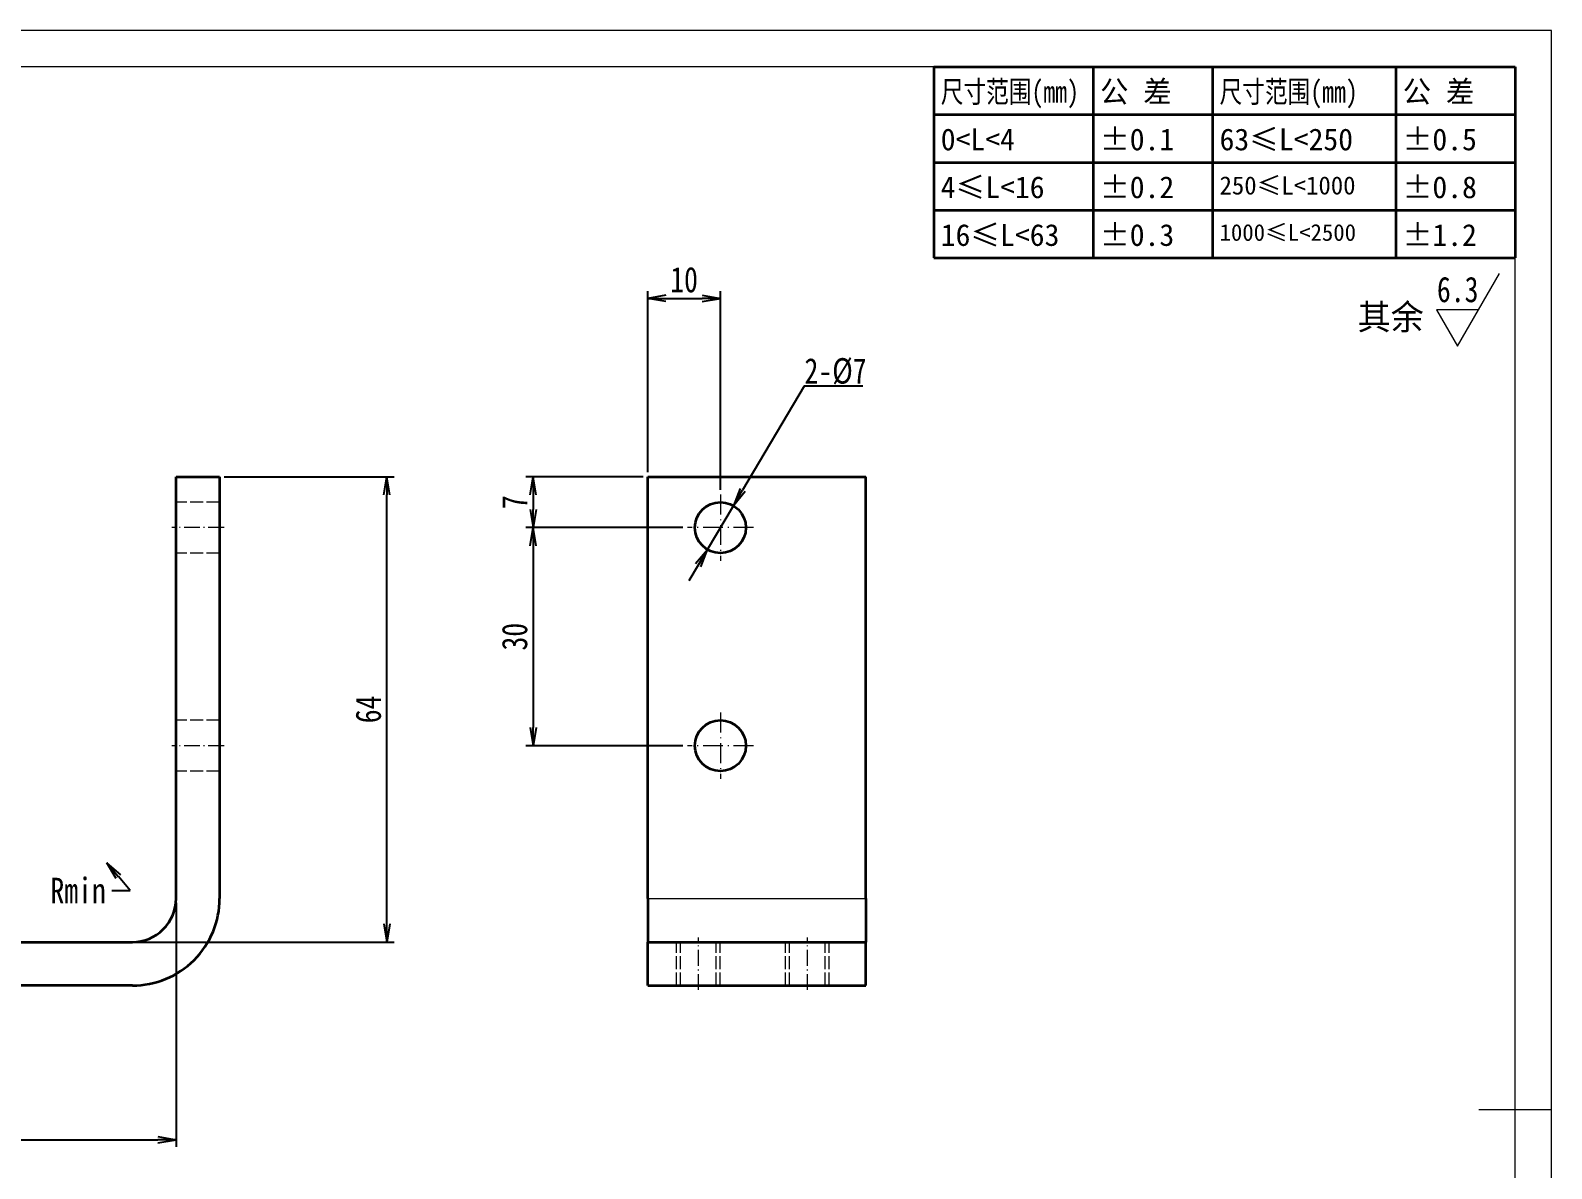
# Model space of a CAD drawing. Header units: millimetres. Extents: x -15766 to 80009, y -9701 to 15159.
# Drawn here: x 9023.6 to 9232.9, y 13394.2 to 13550.7 of the extents above; entities that cross this region are included whole.
import ezdxf
from ezdxf.enums import TextEntityAlignment as Align

# ---------------------------------------------------------------- set-up
doc = ezdxf.new("R2010")
doc.units = ezdxf.units.MM
for name, pattern in [('CENTER-HOKUTO_1', [16, 13, -1, 1, -1]), ('DASHDOT', [18.5, 12, -3, 0.5, -3]), ('DASHED', [15, 12, -3]), ('HIDDEN-HOKUTO_1', [2, 1, -1])]:
    doc.linetypes.add(name, pattern=pattern)
doc.layers.get('DEFPOINTS').update_dxf_attribs({"lineweight": 18})
for name, color, linetype, lineweight in [('AM_7', 2, 'CENTER-HOKUTO_1', 18), ('AM_HID', 1, 'HIDDEN-HOKUTO_1', 18), ('AM_VIS', 7, 'Continuous', 18), ('CDRAFT0', 7, 'Continuous', 18), ('DIM', 253, 'Continuous', 20), ('title_frame', 7, 'Continuous', 18), ('word_dim', 9, 'Continuous', 18), ('尺寸线层', 3, 'Continuous', 18), ('粗实线层', 7, 'Continuous', 35), ('粗实线层_1', 7, 'Continuous', 15)]:
    doc.layers.add(name, color=color, linetype=linetype, lineweight=lineweight)
doc.styles.add('DIM', font='', dxfattribs={"width": 0.8})
doc.styles.get('DIM').set_extended_font_data('NSimSun')
doc.dimstyles.new('1-1$0', dxfattribs={"dimtxt": 3.5, "dimasz": 2.5, "dimexe": 1, "dimexo": 0.625, "dimgap": 0.8, "dimtad": 1, "dimdsep": 46, "dimtxsty": 'DIM', "dimblk": 'OPEN', "dimcen": 0, "dimdle": 5, "dimclrd": 256, "dimclre": 256, "dimclrt": 3, "dimazin": 3, "dimtfac": 0.5, "dimtmove": 0, "dimatfit": 3, "dimldrblk": 'OPEN', "dimfxl": 0, "dimtolj": 1, "dimarcsym": 0})
doc.dimstyles.new('1-1$3', dxfattribs={"dimtxt": 3.5, "dimasz": 2.5, "dimexe": 1, "dimexo": 0.625, "dimgap": 0.3, "dimtad": 1, "dimtih": 1, "dimtoh": 1, "dimdsep": 46, "dimtxsty": 'DIM', "dimblk": 'OPEN', "dimcen": 0, "dimdle": 5, "dimclrd": 256, "dimclre": 256, "dimclrt": 3, "dimazin": 3, "dimtfac": 0.5, "dimtmove": 0, "dimatfit": 3, "dimldrblk": 'OPEN', "dimfxl": 0, "dimtolj": 1, "dimarcsym": 0})
doc.dimstyles.new('1-1$4', dxfattribs={"dimtxt": 3.5, "dimasz": 2.5, "dimexe": 1, "dimexo": 0.625, "dimgap": 0.8, "dimtad": 1, "dimtih": 1, "dimtoh": 1, "dimzin": 12, "dimdsep": 46, "dimtxsty": 'DIM', "dimblk": 'OPEN', "dimcen": 0, "dimdle": 5, "dimclrd": 256, "dimclre": 256, "dimclrt": 3, "dimazin": 3, "dimtfac": 0.5, "dimtmove": 0, "dimatfit": 3, "dimldrblk": 'OPEN', "dimfxl": 0, "dimtolj": 1, "dimarcsym": 0})

# ---------------------------------------------------------------- blocks, each defined once
blk = doc.blocks.new('*X588')
at = {"layer": 'CDRAFT0'}
for p, q in [((420, 297), (0, 297)), ((420, 0), (420, 297))]:
    blk.add_line(p, q, dxfattribs=at)
at = {"layer": '粗实线层_1'}
for p, q in [((415, 292), (25, 292)), ((415, 5), (415, 292)), ((420, 148.5), (410, 148.5))]:
    blk.add_line(p, q, dxfattribs=at)
blk = doc.blocks.new('自由公差_1')
at = {"layer": '粗实线层'}
for p, q in [((-80, 0), (0, 0)), ((-80, 0), (-80, -26.3)), ((-58.08, 0), (-58.08, -26.3)), ((-41.64, 0), (-41.64, -26.3)), ((-16.44, 0), (-16.44, -26.3)), ((0, 0), (0, -26.3)), ((-80, -6.58), (0, -6.58)), ((-80, -13.15), (0, -13.15)), ((-80, -19.73), (0, -19.73)), ((-80, -26.3), (0, -26.3))]:
    blk.add_line(p, q, dxfattribs=at)
at = {"layer": '尺寸线层', "linetype": 'Continuous', "attachment_point": 1, "line_spacing_factor": 0.9}
for s, insert, char_height, width in [('{\\W0.8;尺寸范围(mm)}', (-79.04, -1.92), 3, 22.6032), ('公 差', (-57.12, -1.92), 3, 22.6032), ('{\\W0.8;尺寸范围(mm)}', (-40.68, -1.92), 3, 22.6032), ('公 差', (-15.48, -1.92), 3, 22.6032), ('%%P0.1', (-57.12, -8.49), 3, 12.7119), ('63≤L<250', (-40.68, -8.49), 3, 22.6032), ('%%P0.5', (-15.48, -8.49), 3, 12.5771), ('0<L<4', (-79.04, -8.49), 3, 22.6032), ('4≤L<16', (-79.04, -15.07), 3, 22.6032), ('%%P0.2', (-57.12, -15.07), 3, 12.4769), ('250≤L<1000', (-40.68, -15.07), 2.5, 22.6032), ('%%P0.8', (-15.48, -15.07), 3, 13.0759), ('16≤L<63', (-79.04, -21.64), 3, 22.6032), ('%%P0.3', (-57.12, -21.64), 3, 12.7119), ('1000≤L<2500', (-40.68, -21.64), 2.3, 22.6032), ('%%P1.2', (-15.48, -21.64), 3, 12.8764)]:
    blk.add_mtext(s, dxfattribs=dict(at, insert=insert, char_height=char_height, width=width))
blk = doc.blocks.new('_OPEN')
at = {"color": 0, "linetype": 'ByBlock', "lineweight": -2}
for p, q in [((-1, 0.166667), (0, 0)), ((-1, -0.166667), (0, 0)), ((0, 0), (-1, 0))]:
    blk.add_line(p, q, dxfattribs=at)
blk = doc.blocks.new('*D951')
at = {"layer": 'DEFPOINTS', "color": 0, "transparency": 16777216}
for p in [(9043.68, 13431.34), (8929.68, 13419.34), (9043.68, 13398.15)]:
    blk.add_point(p, dxfattribs=at)
at = {"layer": 'word_dim', "linetype": 'Continuous', "lineweight": -2, "transparency": 16777216}
for p, q in [((9043.68, 13430.72), (9043.68, 13397.15)), ((8929.68, 13418.72), (8929.68, 13397.15)), ((8932.18, 13398.15), (9041.18, 13398.15))]:
    blk.add_line(p, q, dxfattribs=at)
at = {"layer": 'word_dim', "lineweight": -2, "transparency": 16777216, "xscale": 2.5, "yscale": 2.5, "zscale": 2.5, "rotation": 180}
blk.add_blockref('_OPEN', (8929.68, 13398.15), dxfattribs=at)
at = {"layer": 'word_dim', "lineweight": -2, "transparency": 16777216, "xscale": 2.5, "yscale": 2.5, "zscale": 2.5}
blk.add_blockref('_OPEN', (9043.68, 13398.15), dxfattribs=at)
at = {"layer": 'word_dim', "color": 3, "transparency": 16777216, "insert": (8986.68, 13400.7), "char_height": 3.5, "attachment_point": 5, "style": 'DIM'}
blk.add_mtext('\\A1;114', dxfattribs=at)
blk = doc.blocks.new('*D952')
at = {"layer": 'DEFPOINTS', "color": 0, "transparency": 16777216}
for p in [(9049.68, 13489.34), (9072.7, 13489.34), (9037.68, 13425.34)]:
    blk.add_point(p, dxfattribs=at)
at = {"layer": 'word_dim', "linetype": 'Continuous', "lineweight": -2, "transparency": 16777216}
for p, q in [((9050.31, 13489.34), (9073.7, 13489.34)), ((9072.7, 13427.84), (9072.7, 13486.84)), ((9038.31, 13425.34), (9073.7, 13425.34))]:
    blk.add_line(p, q, dxfattribs=at)
at = {"layer": 'word_dim', "lineweight": -2, "transparency": 16777216, "xscale": 2.5, "yscale": 2.5, "zscale": 2.5}
for p, rotation in [((9072.7, 13489.34), 90), ((9072.7, 13425.34), 270)]:
    blk.add_blockref('_OPEN', p, dxfattribs=dict(at, rotation=rotation))
at = {"layer": 'word_dim', "color": 3, "transparency": 16777216, "insert": (9070.15, 13457.34), "char_height": 3.5, "attachment_point": 5, "rotation": 90, "style": 'DIM'}
blk.add_mtext('\\A1;64', dxfattribs=at)
blk = doc.blocks.new('*D639')
at = {"layer": 'DEFPOINTS', "color": 0, "transparency": 16777216}
for p in [(9034.14, 13436.23), (9038.03, 13431.67)]:
    blk.add_point(p, dxfattribs=at)
at = {"layer": 'word_dim', "linetype": 'Continuous', "lineweight": -2, "transparency": 16777216}
for p, q in [((9037.38, 13432.43), (9035.76, 13434.33)), ((9034.86, 13432.43), (9037.38, 13432.43))]:
    blk.add_line(p, q, dxfattribs=at)
at = {"layer": 'word_dim', "lineweight": -2, "transparency": 16777216, "xscale": 2.5, "yscale": 2.5, "zscale": 2.5, "rotation": 130.4344569722855}
blk.add_blockref('_OPEN', (9034.14, 13436.23), dxfattribs=at)
at = {"layer": 'word_dim', "color": 3, "transparency": 16777216, "insert": (9030.21, 13432.43), "char_height": 3.5, "attachment_point": 5, "style": 'DIM'}
blk.add_mtext('\\A1;Rmin', dxfattribs=at)
blk = doc.blocks.new('*D958')
at = {"layer": 'DEFPOINTS', "color": 0, "transparency": 16777216}
for p in [(9118.58, 13513.88), (9108.58, 13489.34), (9118.58, 13486.89)]:
    blk.add_point(p, dxfattribs=at)
at = {"layer": 'word_dim', "linetype": 'Continuous', "lineweight": -2, "transparency": 16777216}
for p, q in [((9108.58, 13489.97), (9108.58, 13514.88)), ((9111.08, 13513.88), (9116.08, 13513.88)), ((9118.58, 13487.52), (9118.58, 13514.88))]:
    blk.add_line(p, q, dxfattribs=at)
at = {"layer": 'word_dim', "lineweight": -2, "transparency": 16777216, "xscale": 2.5, "yscale": 2.5, "zscale": 2.5, "rotation": 180}
blk.add_blockref('_OPEN', (9108.58, 13513.88), dxfattribs=at)
at = {"layer": 'word_dim', "lineweight": -2, "transparency": 16777216, "xscale": 2.5, "yscale": 2.5, "zscale": 2.5}
blk.add_blockref('_OPEN', (9118.58, 13513.88), dxfattribs=at)
at = {"layer": 'word_dim', "color": 3, "transparency": 16777216, "insert": (9113.58, 13516.43), "char_height": 3.5, "attachment_point": 5, "style": 'DIM'}
blk.add_mtext('\\A1;10', dxfattribs=at)
blk = doc.blocks.new('*D959')
at = {"layer": 'DEFPOINTS', "color": 0, "transparency": 16777216}
for p in [(9108.58, 13489.34), (9092.83, 13482.34), (9114.03, 13482.34)]:
    blk.add_point(p, dxfattribs=at)
at = {"layer": 'word_dim', "linetype": 'Continuous', "lineweight": -2, "transparency": 16777216}
for p, q in [((9107.96, 13489.34), (9091.83, 13489.34)), ((9092.83, 13486.84), (9092.83, 13484.84)), ((9113.41, 13482.34), (9091.83, 13482.34))]:
    blk.add_line(p, q, dxfattribs=at)
at = {"layer": 'word_dim', "lineweight": -2, "transparency": 16777216, "xscale": 2.5, "yscale": 2.5, "zscale": 2.5}
for p, rotation in [((9092.83, 13489.34), 90), ((9092.83, 13482.34), 270)]:
    blk.add_blockref('_OPEN', p, dxfattribs=dict(at, rotation=rotation))
at = {"layer": 'word_dim', "color": 3, "transparency": 16777216, "insert": (9090.28, 13485.84), "char_height": 3.5, "attachment_point": 5, "rotation": 90, "style": 'DIM'}
blk.add_mtext('\\A1;7', dxfattribs=at)
blk = doc.blocks.new('*D960')
at = {"layer": 'DEFPOINTS', "color": 0, "transparency": 16777216}
for p in [(9114.03, 13482.34), (9092.83, 13452.34), (9114.03, 13452.34)]:
    blk.add_point(p, dxfattribs=at)
at = {"layer": 'word_dim', "linetype": 'Continuous', "lineweight": -2, "transparency": 16777216}
for p, q in [((9113.41, 13482.34), (9091.83, 13482.34)), ((9092.83, 13479.84), (9092.83, 13454.84)), ((9113.41, 13452.34), (9091.83, 13452.34))]:
    blk.add_line(p, q, dxfattribs=at)
at = {"layer": 'word_dim', "lineweight": -2, "transparency": 16777216, "xscale": 2.5, "yscale": 2.5, "zscale": 2.5}
for p, rotation in [((9092.83, 13482.34), 90), ((9092.83, 13452.34), 270)]:
    blk.add_blockref('_OPEN', p, dxfattribs=dict(at, rotation=rotation))
at = {"layer": 'word_dim', "color": 3, "transparency": 16777216, "insert": (9090.28, 13467.34), "char_height": 3.5, "attachment_point": 5, "rotation": 90, "style": 'DIM'}
blk.add_mtext('\\A1;30', dxfattribs=at)
blk = doc.blocks.new('*D961')
at = {"layer": 'DEFPOINTS', "color": 0, "transparency": 16777216}
for p in [(9120.36, 13485.35), (9116.8, 13479.33)]:
    blk.add_point(p, dxfattribs=at)
at = {"layer": 'word_dim', "linetype": 'Continuous', "lineweight": -2, "transparency": 16777216}
for p, q in [((9130.08, 13501.78), (9121.64, 13487.51)), ((9138.19, 13501.78), (9130.08, 13501.78)), ((9116.8, 13479.33), (9120.36, 13485.35)), ((9115.53, 13477.18), (9114.25, 13475.03))]:
    blk.add_line(p, q, dxfattribs=at)
at = {"layer": 'word_dim', "lineweight": -2, "transparency": 16777216, "xscale": 2.5, "yscale": 2.5, "zscale": 2.5}
for p, rotation in [((9120.36, 13485.35), 239.3979784839005), ((9116.8, 13479.33), 59.39797848390053)]:
    blk.add_blockref('_OPEN', p, dxfattribs=dict(at, rotation=rotation))
at = {"layer": 'word_dim', "color": 3, "transparency": 16777216, "insert": (9134.42, 13503.83), "char_height": 3.5, "attachment_point": 5, "style": 'DIM'}
blk.add_mtext('\\A1;2-%%c7', dxfattribs=at)

msp = doc.modelspace()

# ---------------------------------------------------------------- linework, layer by layer
at = {"color": 7, "lineweight": 13}
msp.add_line((9108.58091, 13431.34215), (9138.58091, 13431.34215), dxfattribs=at)
at = {"layer": 'AM_7', "linetype": 'DASHDOT', "lineweight": 13, "ltscale": 0.227499}
for p, q in [((9118.58091, 13486.89219), (9118.58091, 13477.79222)), ((9118.58091, 13456.89219), (9118.58091, 13447.79222))]:
    msp.add_line(p, q, dxfattribs=at)
at = {"layer": 'AM_7', "linetype": 'DASHDOT', "lineweight": 13, "ltscale": 0.180005}
for p, q in [((9050.2817, 13482.34227), (9043.0815, 13482.34227)), ((9050.2817, 13452.34227), (9043.0815, 13452.34227))]:
    msp.add_line(p, q, dxfattribs=at)
at = {"layer": 'AM_7', "linetype": 'DASHDOT', "lineweight": 13, "ltscale": 0.22749}
for p, q in [((9123.13071, 13482.34227), (9114.03111, 13482.34227)), ((9123.13071, 13452.34227), (9114.03111, 13452.34227))]:
    msp.add_line(p, q, dxfattribs=at)
at = {"layer": 'AM_7', "linetype": 'DASHDOT', "lineweight": 13, "ltscale": 0.180029}
msp.add_line((9115.55552, 13418.74205), (9115.55552, 13425.94322), dxfattribs=at)
at = {"layer": 'AM_7', "linetype": 'DASHDOT', "lineweight": 13, "ltscale": 0.179999}
msp.add_line((9130.55259, 13418.74217), (9130.55259, 13425.94212), dxfattribs=at)
at = {"layer": 'AM_HID', "linetype": 'DASHED', "lineweight": 13, "ltscale": 0.15}
for p, q in [((9049.68209, 13485.84227), (9043.68209, 13485.84227)), ((9049.68209, 13478.84227), (9043.68209, 13478.84227)), ((9049.68209, 13455.84227), (9043.68209, 13455.84227)), ((9049.68209, 13448.84227), (9043.68209, 13448.84227)), ((9113.09751, 13419.34215), (9113.09751, 13425.34215)), ((9118.0145, 13419.34215), (9118.0145, 13425.34215)), ((9127.55259, 13419.34215), (9127.55259, 13425.34215)), ((9128.09458, 13419.34215), (9128.09458, 13425.34215)), ((9133.01157, 13419.34215), (9133.01157, 13425.34215)), ((9133.55259, 13419.34215), (9133.55259, 13425.34215))]:
    msp.add_line(p, q, dxfattribs=at)
at = {"layer": 'AM_HID', "linetype": 'DASHED', "lineweight": 13}
msp.add_line((9108.58091, 13431.34215), (9138.58091, 13431.34215), dxfattribs=at)
at = {"layer": 'AM_HID', "linetype": 'DASHED', "lineweight": 13, "ltscale": 0.149976}
for p, q in [((9112.55552, 13419.34312), (9112.55552, 13425.34215)), ((9118.55552, 13419.34312), (9118.55552, 13425.34215))]:
    msp.add_line(p, q, dxfattribs=at)
at = {"layer": 'AM_VIS', "lineweight": 35}
for p, q in [((9043.68209, 13431.34215), (9043.68209, 13489.34215)), ((9049.68209, 13489.34215), (9049.68209, 13431.34215)), ((9108.58091, 13489.34215), (9138.58091, 13489.34215)), ((9108.58091, 13431.34215), (9108.58091, 13489.34215)), ((9138.58091, 13431.34215), (9138.58091, 13489.34215)), ((8929.68209, 13425.34215), (9037.68209, 13425.34215)), ((9108.58091, 13425.34215), (9138.58091, 13425.34215)), ((9037.68209, 13419.34215), (8929.68209, 13419.34215)), ((9108.58091, 13419.34215), (9138.58091, 13419.34215))]:
    msp.add_line(p, q, dxfattribs=at)
at = {"layer": 'AM_VIS', "lineweight": 35, "ltscale": 0.15}
for p, q in [((9043.68209, 13489.34215), (9049.68209, 13489.34215)), ((9108.58091, 13431.34215), (9108.58091, 13425.34215)), ((9138.58091, 13431.34215), (9138.58091, 13425.34215)), ((9108.58091, 13419.34215), (9108.58091, 13425.34215)), ((9138.58091, 13419.34215), (9138.58091, 13425.34215))]:
    msp.add_line(p, q, dxfattribs=at)
at = {"layer": 'AM_VIS', "lineweight": 35}
for centre in [(9118.58091, 13482.34227), (9118.58091, 13452.34227)]:
    msp.add_circle(centre, 3.5, dxfattribs=at)
for radius in [6, 12]:
    msp.add_arc((9037.68209, 13431.34215), radius, 269.999997, 0, dxfattribs=at)
at = {"layer": 'DIM'}
for p, q in [((9219.98727, 13507.30629), (9225.76077, 13517.30629)), ((9222.87402, 13512.30629), (9217.10051, 13512.30629)), ((9217.10051, 13512.30629), (9219.98727, 13507.30629))]:
    msp.add_line(p, q, dxfattribs=at)

# ---------------------------------------------------------------- block references
at = {"layer": 'title_frame'}
for name, p in [('*X588', (8812.93215, 13253.73384)), ('自由公差_1', (9227.93215, 13545.73384))]:
    msp.add_blockref(name, p, dxfattribs=at)

# ---------------------------------------------------------------- texts
at = {"layer": 'DIM', "color": 2, "style": 'DIM', "width": 0.8}
msp.add_attdef('6.3', text='0.0', height=3.5, dxfattribs=at).set_placement((9222.87402, 13512.30629), align=Align.BOTTOM_RIGHT)
at = {"layer": 'word_dim', "linetype": 'Continuous', "insert": (9206.2473, 13513.07215), "char_height": 3.5, "width": 10.860604, "attachment_point": 1}
msp.add_mtext('{\\C3;其余}', dxfattribs=at)

# ---------------------------------------------------------------- dimensions: what is measured, and where the dimension line sits
at = {"layer": 'word_dim', "color": 3}
for base, p1, p2, picture, middle in [((9118.58091, 13513.8806), (9108.58091, 13489.34215), (9118.58091, 13486.89219), '*D958', (9113.58091, 13516.4306)), ((9043.68209, 13398.14624), (8929.68209, 13419.34215), (9043.68209, 13431.34215), '*D951', (8986.68209, 13400.69624))]:
    dim = msp.add_linear_dim(base=base, p1=p1, p2=p2, dimstyle='1-1$0', dxfattribs=at)
    dim.commit()
    dim.dimension.update_dxf_attribs({"geometry": picture, "text_midpoint": middle})
dim = msp.add_diameter_dim_2p(p1=(9116.79916, 13479.32973), p2=(9120.36266, 13485.3548), dimstyle='1-1$3', override={"dimpost": '2-%%c<>'}, dxfattribs=at)
dim.commit()
dim.dimension.update_dxf_attribs({"geometry": '*D961', "text_midpoint": (9134.42148, 13501.77974), "dimtype": 163})
for base, p1, p2, picture, middle in [((9072.7043, 13489.34215), (9037.68209, 13425.34215), (9049.68209, 13489.34215), '*D952', (9070.1543, 13457.34215)), ((9092.82752, 13482.34227), (9108.58091, 13489.34215), (9114.03111, 13482.34227), '*D959', (9090.27752, 13485.84221)), ((9092.82752, 13452.34227), (9114.03111, 13482.34227), (9114.03111, 13452.34227), '*D960', (9090.27752, 13467.34227))]:
    dim = msp.add_linear_dim(base=base, p1=p1, p2=p2, angle=90, dimstyle='1-1$0', dxfattribs=at)
    dim.commit()
    dim.dimension.update_dxf_attribs({"geometry": picture, "text_midpoint": middle})
dim = msp.add_radius_dim(center=(9038.03325, 13431.66638), mpoint=(9034.14178, 13436.23327), text='Rmin', dimstyle='1-1$4', override={"dimpost": 't<>', "dimse1": 1}, dxfattribs=at)
dim.commit()
dim.dimension.update_dxf_attribs({"geometry": '*D639', "text_midpoint": (9030.20534, 13432.42753), "dimtype": 164})

doc.saveas('drawing.dxf')
